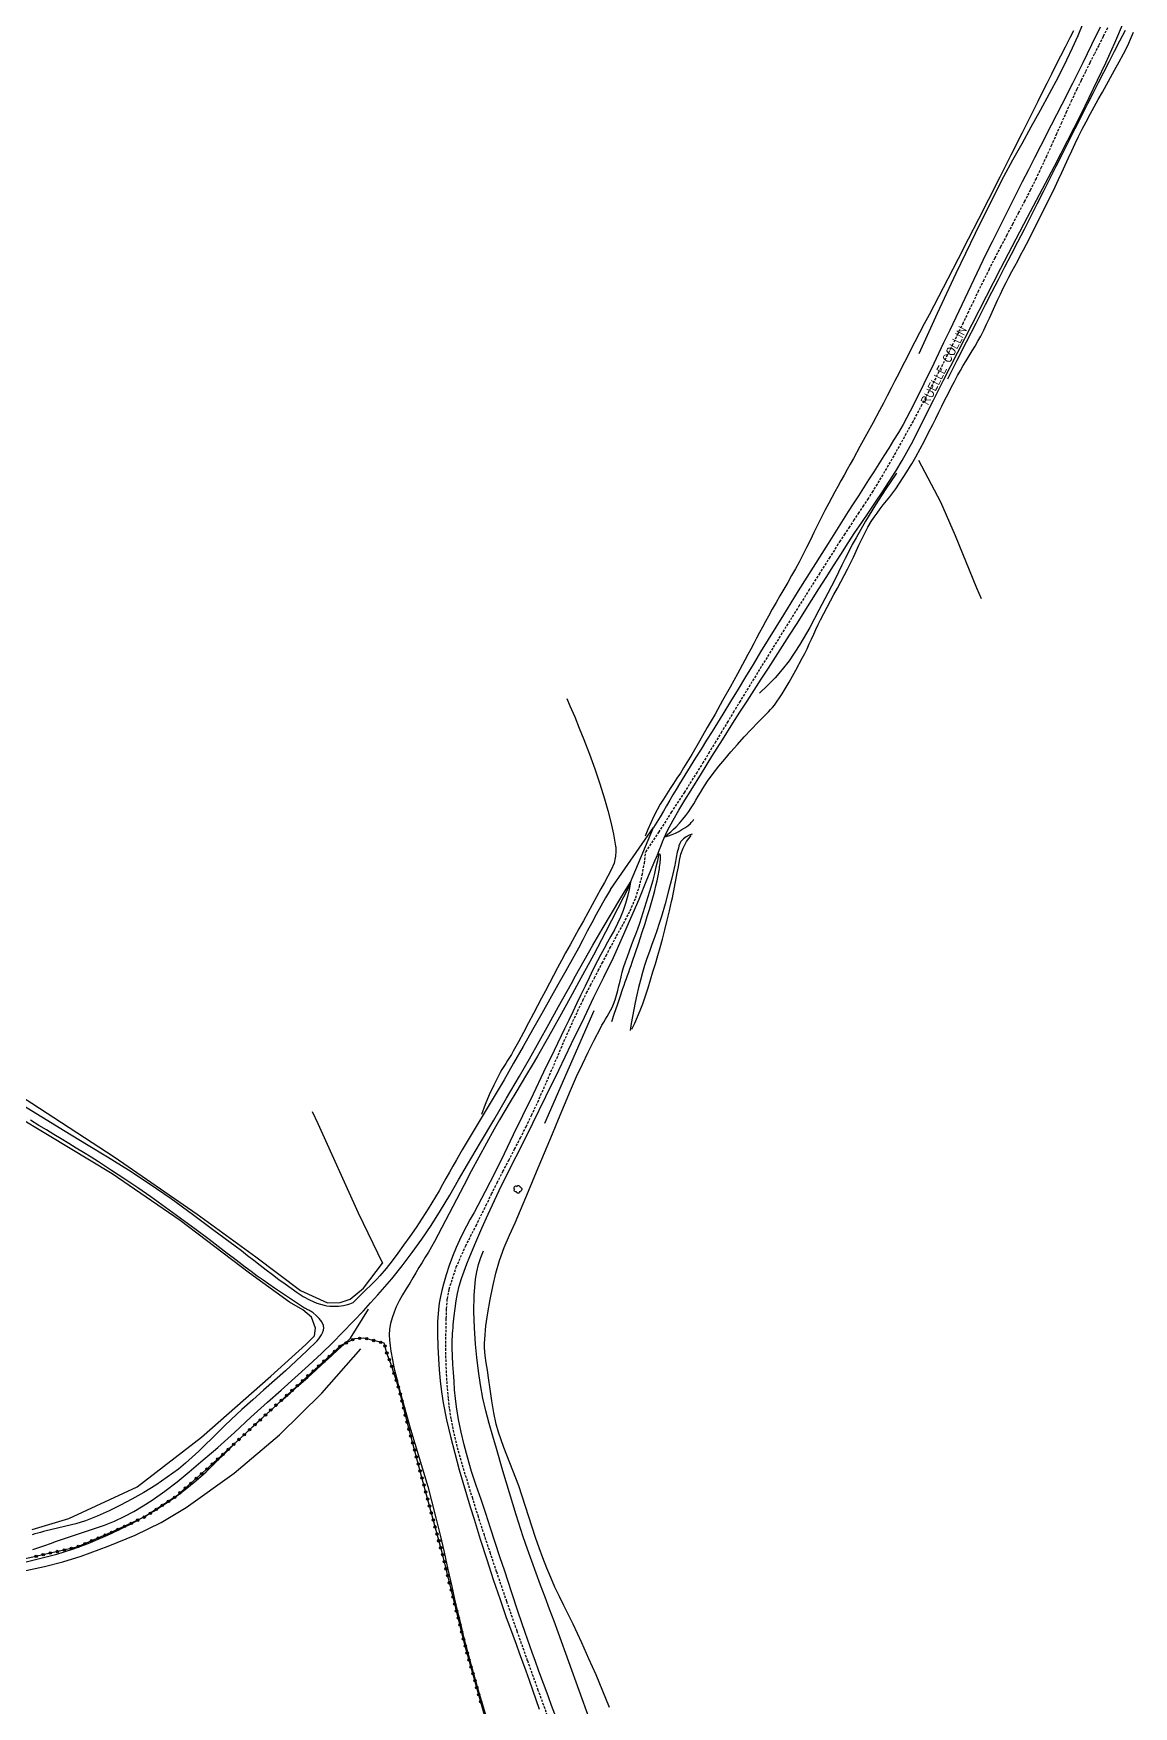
# Model space of a CAD drawing. Header units: millimetres. Extents: x 176000 to 177001, y 163000 to 164001.
# Drawn here: x 176726.9 to 176955.4, y 163298.6 to 163645.9 of the extents above; entities that cross this region are included whole.
import ezdxf

# ---------------------------------------------------------------- set-up
doc = ezdxf.new("R2010")
doc.units = ezdxf.units.MM
doc.linetypes.add('DASHED', pattern=[0.75, 0.5, -0.25])
doc.layers.get('0').update_dxf_attribs({"linetype": 'CONTINUOUS'})
for name, color, linetype in [('W0001', 6, 'DASHED'), ('W0008', 7, 'CONTINUOUS'), ('W0071', 7, 'CONTINUOUS'), ('W0211', 2, 'CONTINUOUS'), ('W0300', 7, 'CONTINUOUS'), ('W0323', 7, 'CONTINUOUS'), ('W0330', 7, 'CONTINUOUS'), ('W0989', 7, 'CONTINUOUS')]:
    doc.layers.add(name, color=color, linetype=linetype)
doc.styles.get("Standard").update_dxf_attribs({"font": 'romans.shx', "width": 0.85})

# ---------------------------------------------------------------- blocks, each defined once
blk = doc.blocks.new('T300')
for p, q in [((-0.8, 0.51), (-0.86, 0.34)), ((-0.86, 0.34), (-0.86, 0.17)), ((-0.86, 0.17), (-0.74, 0.06)), ((-0.69, 0.63), (-0.8, 0.51)), ((-0.8, -0.06), (-0.74, 0.06)), ((-0.74, 0.06), (-0.69, 0.11)), ((-0.57, 0.69), (-0.69, 0.63)), ((-0.46, 0.69), (-0.57, 0.69)), ((-0.29, 0.63), (-0.46, 0.69)), ((-0.29, 0.63), (-0.17, 0.74)), ((-0.23, 0.57), (-0.29, 0.63)), ((-0.17, 0.74), (-0.06, 0.8)), ((-0.06, 0.8), (0.06, 0.8)), ((0.06, 0.8), (0.23, 0.74)), ((0.23, 0.74), (0.34, 0.63)), ((0.34, 0.63), (0.4, 0.51)), ((0.46, 0.46), (0.34, 0.46)), ((0.4, 0.51), (0.4, 0.46)), ((0.57, 0.4), (0.46, 0.46)), ((0.57, 0.4), (0.69, 0.29)), ((0.69, 0.29), (0.74, 0.17)), ((0.74, 0.06), (0.69, -0.17)), ((0.74, 0.17), (0.74, 0.06)), ((-0.8, -0.17), (-0.8, -0.06)), ((-0.8, -0.23), (-0.8, -0.17)), ((-0.74, -0.34), (-0.8, -0.23)), ((-0.69, -0.4), (-0.74, -0.34)), ((-0.51, -0.46), (-0.69, -0.4)), ((-0.4, -0.46), (-0.51, -0.46)), ((-0.4, -0.46), (-0.34, -0.46)), ((-0.34, -0.46), (-0.34, -0.4)), ((-0.34, -0.51), (-0.34, -0.46)), ((-0.29, -0.63), (-0.34, -0.51)), ((-0.17, -0.74), (-0.29, -0.63)), ((-0.06, -0.8), (-0.17, -0.74)), ((0.06, -0.8), (-0.06, -0.8)), ((0.17, -0.74), (0.06, -0.8)), ((0.23, -0.69), (0.17, -0.74)), ((0.29, -0.46), (0.23, -0.46)), ((0.29, -0.63), (0.23, -0.69)), ((0.46, -0.4), (0.29, -0.46)), ((0.34, -0.51), (0.29, -0.63)), ((0.34, -0.51), (0.34, -0.46)), ((0.57, -0.34), (0.46, -0.4)), ((0.63, -0.29), (0.57, -0.34)), ((0.69, -0.17), (0.63, -0.29))]:
    blk.add_line(p, q)
blk = doc.blocks.new('t323o')
at = {"color": 0, "linetype": 'Continuous'}
for radius in [0.25, 0.15]:
    blk.add_circle((0, 0), radius, dxfattribs=at)

msp = doc.modelspace()

# ---------------------------------------------------------------- linework, layer by layer
at = {"layer": 'W0001'}
for points in [[(176949.98, 163647.04), (176949.07, 163645.22), (176948.15, 163643.4), (176947.22, 163641.58), (176946.3, 163639.76), (176945.39, 163637.94), (176944.49, 163636.11), (176943.6, 163634.28), (176942.52, 163631.98), (176941.46, 163629.67), (176940.42, 163627.35), (176939.38, 163625.02), (176938.34, 163622.7), (176937.3, 163620.39), (176936.23, 163618.08), (176935.13, 163615.78), (176933.95, 163613.41), (176932.75, 163611.04), (176931.52, 163608.69), (176930.28, 163606.34), (176929.04, 163603.99), (176927.8, 163601.64), (176926.58, 163599.29), (176925.38, 163596.92), (176924.28, 163594.71), (176923.19, 163592.49), (176922.12, 163590.26), (176921.05, 163588.03), (176919.98, 163585.8), (176918.91, 163583.57), (176917.82, 163581.35), (176916.72, 163579.14), (176914.97, 163575.69), (176913.21, 163572.26), (176911.42, 163568.83), (176909.6, 163565.43), (176907.78, 163562.13), (176905.94, 163558.84), (176904.06, 163555.57), (176902.12, 163552.34), (176901.2, 163550.84), (176900.25, 163549.36), (176899.29, 163547.88), (176898.32, 163546.41), (176897.35, 163544.95), (176896.38, 163543.48), (176895.41, 163542.01), (176894.45, 163540.53), (176892.31, 163537.19), (176890.19, 163533.84), (176888.07, 163530.49), (176885.96, 163527.13), (176883.19, 163522.7), (176880.43, 163518.27), (176877.69, 163513.83), (176874.95, 163509.38), (176873.67, 163507.28), (176872.39, 163505.17), (176871.12, 163503.06), (176869.85, 163500.95), (176868.58, 163498.84), (176867.3, 163496.73), (176866.02, 163494.62), (176864.73, 163492.52), (176862.09, 163488.39), (176859.43, 163484.27), (176856.75, 163480.15), (176854.06, 163476.05)], [(176833.65, 163296.7), (176831.74, 163301.93), (176829.53, 163308.07), (176827.35, 163314.21), (176825.2, 163320.37), (176823.09, 163326.54), (176821.81, 163330.33), (176820.55, 163334.12), (176819.31, 163337.93), (176818.12, 163341.74), (176817.02, 163345.33), (176815.92, 163348.92), (176814.91, 163352.53), (176814.05, 163356.19), (176813.65, 163358.32), (176813.32, 163360.47), (176813.07, 163362.62), (176812.87, 163364.78), (176812.76, 163366.31), (176812.67, 163367.84), (176812.61, 163369.38), (176812.57, 163370.91), (176812.54, 163372.45), (176812.54, 163373.99), (176812.56, 163375.52), (176812.59, 163377.06), (176812.63, 163379.1), (176812.69, 163381.15), (176812.85, 163383.21), (176813.23, 163385.24), (176814.7, 163389.78), (176816.65, 163394.15), (176818.81, 163398.39), (176820.9, 163402.62), (176822.04, 163404.98), (176823.21, 163407.31), (176824.4, 163409.64), (176825.61, 163411.95), (176826.82, 163414.27), (176828.02, 163416.6), (176829.2, 163418.93), (176830.34, 163421.28), (176831.62, 163424.05), (176832.86, 163426.84), (176834.08, 163429.63), (176835.28, 163432.44), (176836.48, 163435.24), (176837.69, 163438.04), (176838.94, 163440.82), (176840.23, 163443.58), (176841, 163445.15), (176841.78, 163446.71), (176842.58, 163448.26), (176843.39, 163449.81), (176844.2, 163451.35), (176845.02, 163452.89), (176845.83, 163454.44), (176846.63, 163455.99), (176848.02, 163458.57), (176849.47, 163461.14), (176850.84, 163463.76), (176851.98, 163466.48), (176852.74, 163468.82), (176853.33, 163471.2), (176853.78, 163473.61), (176854.06, 163476.05)]]:
    msp.add_lwpolyline(points, dxfattribs=at)
at = {"layer": 'W0008'}
for points in [[(176835.19, 163296.97), (176834.51, 163298.8), (176833.84, 163300.62), (176833.16, 163302.45), (176832.48, 163304.27), (176831.81, 163306.1), (176831.14, 163307.93), (176830.49, 163309.76), (176829.03, 163313.97), (176827.59, 163318.19), (176826.18, 163322.41), (176824.77, 163326.64), (176823.77, 163329.63), (176822.79, 163332.62), (176821.81, 163335.62), (176820.83, 163338.62), (176819.85, 163341.53), (176818.85, 163344.44), (176817.89, 163347.36), (176817.03, 163350.32), (176816.35, 163352.91), (176815.74, 163355.51), (176815.19, 163358.14), (176814.74, 163360.78), (176814.51, 163362.55), (176814.35, 163364.33), (176814.24, 163366.11), (176814.13, 163367.89), (176814.02, 163369.6), (176813.93, 163371.31), (176813.88, 163373.02), (176813.88, 163374.74), (176813.9, 163375.36), (176813.94, 163375.98), (176813.98, 163376.6), (176814.03, 163377.21), (176814.09, 163377.83), (176814.15, 163378.45), (176814.22, 163379.06), (176814.3, 163379.68), (176814.49, 163381.22), (176814.7, 163382.77), (176814.96, 163384.31), (176815.3, 163385.83), (176815.77, 163387.41), (176816.32, 163388.96), (176816.92, 163390.48), (176817.53, 163392.01), (176818.74, 163394.95), (176820.02, 163397.86), (176821.33, 163400.76), (176822.67, 163403.64), (176823.63, 163405.66), (176824.61, 163407.68), (176825.61, 163409.68), (176826.61, 163411.68), (176827.62, 163413.68), (176828.63, 163415.68), (176829.63, 163417.68), (176830.62, 163419.69), (176833.31, 163425.19), (176835.98, 163430.69), (176838.65, 163436.2), (176841.31, 163441.71), (176843.31, 163445.84), (176845.33, 163449.96), (176847.33, 163454.09), (176849.25, 163458.25), (176850.99, 163462.2), (176852.67, 163466.17), (176854.32, 163470.15), (176855.98, 163474.13), (176856.3, 163474.92), (176856.61, 163475.71), (176856.92, 163476.5), (176857.23, 163477.29), (176857.55, 163478.08), (176857.88, 163478.87), (176858.22, 163479.65), (176858.59, 163480.41), (176859.73, 163482.56), (176860.95, 163484.65), (176862.21, 163486.72), (176863.48, 163488.78), (176865.62, 163492.28), (176867.79, 163495.76), (176869.98, 163499.23), (176872.17, 163502.69), (176873.63, 163504.99), (176875.1, 163507.27), (176876.58, 163509.55), (176878.05, 163511.83), (176879.53, 163514.11), (176881.01, 163516.39), (176882.48, 163518.68), (176883.95, 163520.96), (176885.48, 163523.36), (176887, 163525.76), (176888.51, 163528.16), (176890.03, 163530.56), (176891.54, 163532.96), (176893.06, 163535.36), (176894.59, 163537.75), (176896.12, 163540.14), (176897.52, 163542.28), (176898.94, 163544.39), (176900.37, 163546.5), (176901.8, 163548.61), (176903.22, 163550.73), (176904.62, 163552.86), (176905.98, 163555.02), (176907.29, 163557.2), (176909.58, 163561.32), (176911.72, 163565.52), (176913.81, 163569.74), (176915.93, 163573.94), (176918.92, 163579.74), (176921.89, 163585.53), (176924.87, 163591.33), (176927.84, 163597.13), (176933.37, 163607.75), (176938.96, 163618.34), (176944.44, 163628.99), (176949.65, 163639.78), (176951.52, 163643.95), (176953.32, 163648.15)], [(176948.42, 163647.19), (176946.64, 163643.49), (176944.84, 163639.8), (176942.68, 163635.46), (176940.49, 163631.14), (176938.28, 163626.83), (176936.08, 163622.51), (176934.81, 163620.03), (176933.55, 163617.55), (176932.28, 163615.07), (176931.01, 163612.59), (176929.75, 163610.11), (176928.49, 163607.63), (176927.24, 163605.14), (176926.01, 163602.64), (176924.73, 163600.03), (176923.46, 163597.41), (176922.21, 163594.79), (176920.96, 163592.16), (176919.71, 163589.53), (176918.46, 163586.9), (176917.2, 163584.28), (176915.93, 163581.66), (176913.88, 163577.4), (176911.84, 163573.14), (176909.74, 163568.9), (176907.52, 163564.72), (176906.56, 163563.06), (176905.55, 163561.42), (176904.52, 163559.79), (176903.5, 163558.17), (176902.46, 163556.51), (176901.41, 163554.85), (176900.35, 163553.2), (176899.29, 163551.56), (176898.23, 163549.91), (176897.17, 163548.26), (176896.12, 163546.61), (176895.07, 163544.96), (176891.95, 163540.03), (176888.83, 163535.09), (176885.73, 163530.15), (176882.65, 163525.19), (176881.07, 163522.62), (176879.5, 163520.05), (176877.93, 163517.48), (176876.37, 163514.9), (176874.8, 163512.32), (176873.24, 163509.74), (176871.67, 163507.17), (176870.09, 163504.6), (176868.97, 163502.78), (176867.84, 163500.96), (176866.7, 163499.15), (176865.57, 163497.34), (176864.43, 163495.53), (176863.3, 163493.72), (176862.17, 163491.9), (176861.05, 163490.08), (176860.37, 163488.96), (176859.7, 163487.83), (176859.04, 163486.69), (176858.39, 163485.55), (176857.73, 163484.41), (176857.06, 163483.28), (176856.38, 163482.16), (176855.67, 163481.05)], [(176850.86, 163469.68), (176855.67, 163481.05)], [(176850.86, 163469.68), (176850.62, 163468.18), (176850.3, 163466.7), (176849.89, 163465.24), (176849.4, 163463.8), (176848.84, 163462.44), (176848.22, 163461.1), (176847.55, 163459.8), (176846.84, 163458.51), (176846.12, 163457.23), (176845.4, 163455.96), (176844.7, 163454.67), (176844.03, 163453.37), (176843.16, 163451.62), (176842.3, 163449.86), (176841.45, 163448.09), (176840.6, 163446.33), (176839.76, 163444.56), (176838.91, 163442.79), (176838.07, 163441.02), (176837.21, 163439.26), (176835.03, 163434.74), (176832.85, 163430.23), (176830.66, 163425.72), (176828.47, 163421.21), (176826.54, 163417.27), (176824.62, 163413.32), (176822.68, 163409.38), (176820.71, 163405.46), (176819.96, 163404.01), (176819.18, 163402.57), (176818.39, 163401.14), (176817.6, 163399.71), (176816.82, 163398.28), (176816.07, 163396.83), (176815.35, 163395.36), (176814.67, 163393.87), (176813.91, 163392), (176813.22, 163390.11), (176812.6, 163388.2), (176812.04, 163386.26), (176811.7, 163384.97), (176811.41, 163383.66), (176811.17, 163382.34), (176811, 163381), (176810.83, 163378.45), (176810.81, 163375.89), (176810.88, 163373.33), (176811.01, 163370.78), (176811.16, 163368.48), (176811.36, 163366.18), (176811.64, 163363.89), (176811.99, 163361.61), (176812.68, 163358.1), (176813.5, 163354.62), (176814.41, 163351.16), (176815.33, 163347.71), (176816.05, 163345.14), (176816.81, 163342.58), (176817.6, 163340.03), (176818.39, 163337.48), (176819.7, 163333.3), (176821.04, 163329.12), (176822.4, 163324.95), (176823.8, 163320.8), (176824.44, 163318.94), (176825.1, 163317.09), (176825.77, 163315.24), (176826.44, 163313.39), (176827.12, 163311.55), (176827.8, 163309.7), (176828.47, 163307.85), (176829.13, 163306), (176829.83, 163304.02), (176830.53, 163302.03), (176831.21, 163300.04), (176831.9, 163298.05)]]:
    msp.add_lwpolyline(points, dxfattribs=at)
at = {"layer": 'W0071'}
for points in [[(176846.76, 163468.17), (176855.67, 163481.05)], [(176863.72, 163479.68), (176863.05, 163479.44), (176862.43, 163479.1), (176861.87, 163478.67), (176861.38, 163478.14), (176861.12, 163477.72), (176860.95, 163477.26), (176860.83, 163476.79), (176860.71, 163476.33), (176860.61, 163475.95), (176860.53, 163475.57), (176860.46, 163475.18), (176860.39, 163474.79), (176860.32, 163474.41), (176860.26, 163474.02), (176860.18, 163473.63), (176860.1, 163473.25), (176859.47, 163470.56), (176858.8, 163467.88), (176858.08, 163465.21), (176857.32, 163462.56), (176856.86, 163461.09), (176856.37, 163459.63), (176855.86, 163458.19), (176855.34, 163456.74), (176854.82, 163455.3), (176854.32, 163453.85), (176853.83, 163452.39), (176853.39, 163450.92), (176852.96, 163449.38), (176852.57, 163447.83), (176852.2, 163446.28), (176851.86, 163444.72), (176851.57, 163443.27), (176851.3, 163441.82), (176851.05, 163440.37), (176850.82, 163438.91)], [(176858.04, 163479.13), (176858.79, 163479.34), (176859.53, 163479.6), (176860.25, 163479.9), (176860.95, 163480.24), (176861.58, 163480.6), (176862.19, 163480.99), (176862.77, 163481.42), (176863.33, 163481.88), (176863.53, 163482.08), (176863.73, 163482.29), (176863.9, 163482.52), (176864.07, 163482.75)], [(176846.99, 163440.81), (176847.57, 163442.52), (176848.16, 163444.22), (176848.74, 163445.92), (176849.33, 163447.63), (176849.57, 163448.31), (176849.81, 163448.99), (176850.05, 163449.67), (176850.29, 163450.35), (176850.53, 163451.03), (176850.77, 163451.71), (176851, 163452.39), (176851.24, 163453.07), (176851.92, 163455.07), (176852.6, 163457.08), (176853.27, 163459.09), (176853.92, 163461.11), (176854.38, 163462.55), (176854.83, 163464), (176855.27, 163465.46), (176855.67, 163466.92), (176855.93, 163467.94), (176856.18, 163468.96), (176856.4, 163469.99), (176856.61, 163471.02), (176856.68, 163471.39), (176856.76, 163471.76), (176856.83, 163472.12), (176856.89, 163472.49), (176856.95, 163472.86), (176857.01, 163473.23), (176857.05, 163473.61), (176857.08, 163473.98), (176857.11, 163474.37), (176857.11, 163474.77), (176857.1, 163475.17), (176857.07, 163475.56)], [(176726.74, 163331.16), (176727.98, 163331.57), (176729.22, 163332), (176730.45, 163332.44), (176731.68, 163332.88), (176732.91, 163333.32), (176734.14, 163333.76), (176735.38, 163334.18), (176737.47, 163334.86), (176739.58, 163335.53), (176741.67, 163336.24), (176743.71, 163337.08), (176745.73, 163338.04), (176747.71, 163339.08), (176749.64, 163340.21), (176751.52, 163341.41), (176754.16, 163343.26), (176756.7, 163345.23), (176759.19, 163347.28), (176761.65, 163349.34), (176765.17, 163352.37), (176768.63, 163355.49), (176772.05, 163358.63), (176775.49, 163361.75), (176778.33, 163364.28), (176781.18, 163366.8), (176784, 163369.34), (176786.78, 163371.94), (176788.99, 163374.09), (176791.16, 163376.28), (176793.29, 163378.49), (176795.41, 163380.73), (176796.92, 163382.37), (176798.41, 163384.01), (176799.88, 163385.68), (176801.3, 163387.39), (176803.44, 163390.08), (176805.51, 163392.82), (176807.53, 163395.6), (176809.47, 163398.44), (176811.46, 163401.56), (176813.35, 163404.73), (176815.2, 163407.93), (176817.06, 163411.12), (176819.77, 163415.69), (176822.48, 163420.26), (176825.17, 163424.84), (176827.84, 163429.44), (176829.89, 163433.03), (176831.92, 163436.64), (176833.93, 163440.25), (176835.95, 163443.86), (176836.84, 163445.45), (176837.73, 163447.05), (176838.61, 163448.65), (176839.49, 163450.25), (176840.37, 163451.85), (176841.26, 163453.44), (176842.16, 163455.03), (176843.07, 163456.62), (176844.98, 163459.91), (176846.92, 163463.18), (176848.88, 163466.44), (176850.86, 163469.68)], [(176846.76, 163468.17), (176845.73, 163466.47), (176844.74, 163464.75), (176843.78, 163463.01), (176842.84, 163461.26), (176841.92, 163459.51), (176840.99, 163457.75), (176840.06, 163456), (176839.11, 163454.26), (176837.47, 163451.31), (176835.82, 163448.36), (176834.17, 163445.42), (176832.51, 163442.47), (176830.55, 163439.02), (176828.59, 163435.57), (176826.62, 163432.12), (176824.63, 163428.69), (176823.4, 163426.6), (176822.17, 163424.51), (176820.93, 163422.43), (176819.68, 163420.35), (176818.44, 163418.28), (176817.19, 163416.2), (176815.96, 163414.12), (176814.73, 163412.03), (176813.99, 163410.76), (176813.27, 163409.48), (176812.55, 163408.2), (176811.84, 163406.92), (176811.12, 163405.64), (176810.38, 163404.37), (176809.64, 163403.11), (176808.87, 163401.86), (176807.64, 163399.94), (176806.38, 163398.04), (176805.08, 163396.17), (176803.76, 163394.32), (176802.58, 163392.7), (176801.38, 163391.1), (176800.14, 163389.52), (176798.84, 163388), (176798.18, 163387.28), (176797.49, 163386.57), (176796.79, 163385.88), (176796.09, 163385.2), (176795.38, 163384.52), (176794.67, 163383.84), (176793.97, 163383.15), (176793.28, 163382.45)], [(176723.76, 163423.96), (176728.62, 163421), (176733.48, 163418.02), (176737.87, 163415.34), (176742.26, 163412.67), (176746.63, 163409.95), (176750.93, 163407.14), (176755.46, 163404), (176759.91, 163400.77), (176764.33, 163397.49), (176768.75, 163394.2), (176770.06, 163393.22), (176771.36, 163392.23), (176772.65, 163391.22), (176773.95, 163390.22), (176775.24, 163389.22), (176776.55, 163388.23), (176777.86, 163387.25), (176779.19, 163386.3), (176780.41, 163385.42), (176781.64, 163384.55), (176782.91, 163383.72), (176784.23, 163382.99), (176784.96, 163382.64), (176785.71, 163382.34), (176786.47, 163382.08), (176787.26, 163381.88), (176787.85, 163381.77), (176788.46, 163381.7), (176789.06, 163381.67), (176789.67, 163381.67), (176790.22, 163381.7), (176790.77, 163381.76), (176791.31, 163381.85), (176791.85, 163381.96), (176792.21, 163382.06), (176792.58, 163382.16), (176792.93, 163382.29), (176793.28, 163382.45)], [(176785.82, 163374.51), (176786.14, 163374.89), (176786.45, 163375.29), (176786.72, 163375.72), (176786.94, 163376.18), (176787, 163376.35), (176787.06, 163376.52), (176787.11, 163376.7), (176787.15, 163376.88), (176787.17, 163377.07), (176787.17, 163377.26), (176787.16, 163377.45), (176787.12, 163377.64), (176786.75, 163378.45), (176786.22, 163379.14), (176785.59, 163379.73), (176784.96, 163380.27), (176784.75, 163380.43), (176784.53, 163380.58), (176784.3, 163380.7), (176784.07, 163380.82), (176783.84, 163380.93), (176783.61, 163381.05), (176783.38, 163381.17), (176783.15, 163381.3), (176781.9, 163382.1), (176780.66, 163382.94), (176779.43, 163383.78), (176778.2, 163384.62), (176776.98, 163385.45), (176775.77, 163386.27), (176774.56, 163387.1), (176773.36, 163387.94), (176772.1, 163388.86), (176770.84, 163389.8), (176769.6, 163390.74), (176768.36, 163391.7), (176767.12, 163392.65), (176765.87, 163393.6), (176764.63, 163394.55), (176763.38, 163395.49), (176760.37, 163397.73), (176757.35, 163399.96), (176754.32, 163402.18), (176751.27, 163404.36), (176748.57, 163406.22), (176745.85, 163408.05), (176743.12, 163409.85), (176740.37, 163411.63), (176738.84, 163412.6), (176737.3, 163413.56), (176735.76, 163414.51), (176734.21, 163415.45), (176732.66, 163416.39), (176731.11, 163417.32), (176729.56, 163418.26), (176728.01, 163419.21), (176726.24, 163420.3)], [(176785.82, 163374.51), (176783.66, 163372.39), (176781.45, 163370.32), (176779.21, 163368.27), (176776.96, 163366.25), (176774.69, 163364.24), (176772.43, 163362.23), (176770.17, 163360.21), (176767.94, 163358.17), (176766.58, 163356.87), (176765.24, 163355.56), (176763.91, 163354.24), (176762.58, 163352.91), (176761.23, 163351.6), (176759.85, 163350.32), (176758.44, 163349.07), (176756.99, 163347.88), (176754.67, 163346.16), (176752.28, 163344.54), (176749.83, 163343.03), (176747.33, 163341.6), (176744.98, 163340.35), (176742.59, 163339.18), (176740.14, 163338.11), (176737.66, 163337.15), (176735.66, 163336.51), (176733.62, 163336), (176731.58, 163335.53), (176729.54, 163335.03), (176728.95, 163334.88), (176728.36, 163334.72), (176727.77, 163334.57), (176727.18, 163334.41), (176726.59, 163334.25)]]:
    msp.add_lwpolyline(points, dxfattribs=at)
at = {"layer": 'W0211'}
for points in [[(176942.88, 163646.39), (176942.13, 163644.94), (176941.17, 163643.06), (176940.22, 163641.17), (176939.27, 163639.29), (176938.32, 163637.4), (176937.38, 163635.51), (176936.43, 163633.62), (176935.49, 163631.74), (176934.54, 163629.85), (176932.22, 163625.25), (176929.91, 163620.64), (176927.59, 163616.03), (176925.26, 163611.44), (176923.16, 163607.31), (176921.05, 163603.19), (176918.94, 163599.07), (176916.81, 163594.96), (176915.84, 163593.08), (176914.86, 163591.21), (176913.88, 163589.34), (176912.9, 163587.47), (176911.92, 163585.6), (176910.94, 163583.73), (176909.96, 163581.85), (176908.99, 163579.98), (176908.19, 163578.43), (176907.39, 163576.88), (176906.61, 163575.32), (176905.82, 163573.77), (176905.03, 163572.22), (176904.23, 163570.67), (176903.43, 163569.12), (176902.62, 163567.58), (176901.28, 163565.09), (176899.92, 163562.61), (176898.55, 163560.13), (176897.19, 163557.66), (176896.54, 163556.49), (176895.9, 163555.34), (176895.25, 163554.18), (176894.6, 163553.02), (176893.96, 163551.86), (176893.32, 163550.7), (176892.69, 163549.53), (176892.06, 163548.36), (176891.28, 163546.85), (176890.51, 163545.32), (176889.75, 163543.79), (176889, 163542.26), (176888.25, 163540.73), (176887.48, 163539.2), (176886.71, 163537.68), (176885.92, 163536.16), (176885.14, 163534.75), (176884.36, 163533.34), (176883.55, 163531.94), (176882.75, 163530.54), (176881.94, 163529.15), (176881.13, 163527.75), (176880.33, 163526.35), (176879.54, 163524.94), (176878.92, 163523.8), (176878.31, 163522.66), (176877.7, 163521.51), (176877.09, 163520.37), (176876.49, 163519.22), (176875.88, 163518.07), (176875.27, 163516.93), (176874.65, 163515.79), (176873.12, 163512.98), (176871.58, 163510.17), (176870.02, 163507.38), (176868.45, 163504.59), (176866.84, 163501.79), (176865.23, 163498.99), (176863.6, 163496.21), (176861.93, 163493.44), (176861.25, 163492.35), (176860.55, 163491.27), (176859.84, 163490.2), (176859.12, 163489.13), (176858.41, 163488.05), (176857.72, 163486.96), (176857.05, 163485.86), (176856.42, 163484.73), (176855.74, 163483.39), (176855.1, 163482.03), (176854.51, 163480.64), (176853.97, 163479.23)], [(176858.07, 163479.2), (176858.67, 163479.67), (176859.25, 163480.16), (176859.81, 163480.67), (176860.36, 163481.21), (176861.06, 163481.97), (176861.74, 163482.76), (176862.38, 163483.57), (176863, 163484.4), (176863.52, 163485.16), (176864.02, 163485.94), (176864.49, 163486.73), (176864.96, 163487.53), (176865.42, 163488.33), (176865.89, 163489.13), (176866.38, 163489.91), (176866.9, 163490.68), (176868.05, 163492.24), (176869.24, 163493.77), (176870.47, 163495.26), (176871.73, 163496.74), (176873.11, 163498.31), (176874.53, 163499.85), (176875.97, 163501.37), (176877.41, 163502.9), (176877.83, 163503.34), (176878.27, 163503.77), (176878.71, 163504.2), (176879.14, 163504.63), (176879.58, 163505.07), (176880, 163505.51), (176880.41, 163505.98), (176880.79, 163506.46), (176882.42, 163508.79), (176883.88, 163511.22), (176885.25, 163513.71), (176886.58, 163516.2), (176887.09, 163517.18), (176887.57, 163518.17), (176888.04, 163519.17), (176888.5, 163520.17), (176888.95, 163521.17), (176889.41, 163522.17), (176889.88, 163523.16), (176890.37, 163524.15), (176891.05, 163525.48), (176891.74, 163526.8), (176892.45, 163528.11), (176893.16, 163529.42), (176893.87, 163530.73), (176894.58, 163532.04), (176895.28, 163533.36), (176895.97, 163534.68), (176896.59, 163535.91), (176897.18, 163537.16), (176897.76, 163538.41), (176898.34, 163539.66), (176898.94, 163540.91), (176899.55, 163542.14), (176900.21, 163543.36), (176900.91, 163544.55), (176901.49, 163545.45), (176902.11, 163546.32), (176902.75, 163547.17), (176903.41, 163548), (176904.07, 163548.83), (176904.73, 163549.67), (176905.38, 163550.51), (176906, 163551.38), (176906.78, 163552.54), (176907.54, 163553.72), (176908.29, 163554.9), (176909.03, 163556.09), (176909.32, 163556.56), (176909.6, 163557.02), (176909.88, 163557.49), (176910.15, 163557.96), (176911.06, 163559.63), (176911.94, 163561.32), (176912.8, 163563.02), (176913.67, 163564.71), (176914.32, 163565.98), (176914.96, 163567.25), (176915.59, 163568.53), (176916.22, 163569.8), (176916.86, 163571.08), (176917.51, 163572.35), (176918.17, 163573.61), (176918.84, 163574.86), (176919.42, 163575.9), (176920.02, 163576.92), (176920.63, 163577.94), (176921.25, 163578.95), (176921.87, 163579.97), (176922.47, 163580.99), (176923.06, 163582.02), (176923.63, 163583.06), (176924.26, 163584.28), (176924.86, 163585.52), (176925.44, 163586.77), (176926.01, 163588.02), (176926.57, 163589.27), (176927.14, 163590.52), (176927.72, 163591.77), (176928.33, 163593), (176928.91, 163594.15), (176929.5, 163595.3), (176930.11, 163596.43), (176930.71, 163597.57), (176931.32, 163598.7), (176931.93, 163599.84), (176932.53, 163600.98), (176933.13, 163602.12), (176934.64, 163605.09), (176936.14, 163608.06), (176937.63, 163611.04), (176939.09, 163614.04), (176939.8, 163615.53), (176940.5, 163617.03), (176941.18, 163618.53), (176941.87, 163620.03), (176942.56, 163621.53), (176943.25, 163623.03), (176943.97, 163624.52), (176944.7, 163626), (176945.51, 163627.56), (176946.35, 163629.1), (176947.2, 163630.63), (176948.06, 163632.16), (176948.92, 163633.68), (176949.78, 163635.21), (176950.63, 163636.74), (176951.46, 163638.29), (176952.37, 163639.98), (176953.29, 163641.68), (176954.18, 163643.4), (176954.98, 163645.15), (176955.39, 163646.14)], [(176837.66, 163507.82), (176838.31, 163506.32), (176839.3, 163503.99), (176840.26, 163501.65), (176841.19, 163499.29), (176842.36, 163496.26), (176843.49, 163493.2), (176844.55, 163490.13), (176845.52, 163487.02), (176846.2, 163484.59), (176846.84, 163482.15), (176847.39, 163479.68), (176847.81, 163477.19), (176847.84, 163476.97), (176847.85, 163476.76), (176847.85, 163476.54), (176847.85, 163476.33), (176847.84, 163476.02), (176847.82, 163475.72), (176847.8, 163475.41), (176847.76, 163475.11), (176847.71, 163474.75), (176847.66, 163474.38), (176847.58, 163474.02), (176847.48, 163473.66), (176846.91, 163472.27), (176846.22, 163470.93), (176845.48, 163469.63), (176844.76, 163468.33), (176843.86, 163466.65), (176842.95, 163464.99), (176842.03, 163463.33), (176841.1, 163461.67), (176840.17, 163460.02), (176839.25, 163458.36), (176838.33, 163456.7), (176837.42, 163455.04), (176836.57, 163453.47), (176835.74, 163451.9), (176834.91, 163450.32), (176834.08, 163448.74), (176833.25, 163447.17), (176832.42, 163445.59), (176831.59, 163444.01), (176830.76, 163442.44), (176829.71, 163440.47), (176828.67, 163438.5), (176827.62, 163436.54), (176826.54, 163434.59), (176826.16, 163433.95), (176825.77, 163433.32), (176825.37, 163432.69), (176824.97, 163432.06), (176824.57, 163431.43), (176824.18, 163430.8), (176823.81, 163430.16), (176823.45, 163429.5), (176822.48, 163427.54), (176821.57, 163425.56), (176820.73, 163423.54), (176819.95, 163421.5)], [(176851.17, 163439.17), (176851.78, 163440.46), (176852.37, 163441.77), (176852.92, 163443.09), (176853.44, 163444.43), (176854.02, 163446.08), (176854.55, 163447.74), (176855.05, 163449.42), (176855.55, 163451.09), (176856.07, 163452.78), (176856.58, 163454.46), (176857.08, 163456.16), (176857.55, 163457.86), (176858.05, 163459.82), (176858.53, 163461.78), (176858.99, 163463.75), (176859.43, 163465.72), (176859.59, 163466.45), (176859.74, 163467.19), (176859.88, 163467.93), (176860.02, 163468.66), (176860.16, 163469.4), (176860.3, 163470.14), (176860.44, 163470.88), (176860.6, 163471.61), (176860.85, 163472.89), (176861.08, 163474.19), (176861.38, 163475.48), (176861.81, 163476.73), (176862.15, 163477.45), (176862.56, 163478.14), (176863.01, 163478.79), (176863.53, 163479.4)], [(176846.55, 163298.4), (176845.16, 163301.78), (176843.73, 163305.14), (176842.27, 163308.48), (176840.78, 163311.82), (176839.88, 163313.76), (176838.96, 163315.69), (176838.01, 163317.61), (176837.07, 163319.52), (176836.13, 163321.44), (176835.21, 163323.38), (176834.33, 163325.33), (176833.5, 163327.3), (176832.68, 163329.41), (176831.91, 163331.53), (176831.19, 163333.67), (176830.49, 163335.82), (176829.8, 163337.97), (176829.11, 163340.12), (176828.4, 163342.27), (176827.67, 163344.4), (176827.08, 163346), (176826.47, 163347.58), (176825.84, 163349.16), (176825.21, 163350.74), (176824.59, 163352.32), (176824.01, 163353.92), (176823.48, 163355.54), (176823.01, 163357.18), (176822.48, 163359.57), (176822.09, 163362), (176821.76, 163364.42), (176821.42, 163366.84), (176821.17, 163368.37), (176820.91, 163369.9), (176820.69, 163371.44), (176820.59, 163373), (176820.59, 163373.92), (176820.62, 163374.84), (176820.68, 163375.76), (176820.76, 163376.67), (176820.86, 163377.59), (176820.98, 163378.5), (176821.11, 163379.4), (176821.25, 163380.31), (176821.72, 163383.06), (176822.27, 163385.8), (176822.93, 163388.51), (176823.71, 163391.19), (176824.66, 163393.84), (176825.76, 163396.44), (176826.92, 163399.01), (176828.04, 163401.58), (176829.71, 163405.56), (176831.37, 163409.54), (176833.04, 163413.51), (176834.71, 163417.49), (176835.94, 163420.47), (176837.16, 163423.45), (176838.41, 163426.43), (176839.71, 163429.38), (176840.89, 163431.91), (176842.11, 163434.42), (176843.36, 163436.91), (176844.64, 163439.39), (176844.97, 163440.01), (176845.33, 163440.62), (176845.69, 163441.23), (176846.06, 163441.83), (176846.42, 163442.44), (176846.77, 163443.06), (176847.09, 163443.7), (176847.37, 163444.35), (176847.72, 163445.28), (176848.01, 163446.23), (176848.27, 163447.19), (176848.5, 163448.15), (176848.72, 163449.12), (176848.95, 163450.08), (176849.19, 163451.04), (176849.47, 163451.99), (176849.86, 163453.15), (176850.26, 163454.3), (176850.68, 163455.45), (176851.12, 163456.59), (176851.55, 163457.73), (176851.98, 163458.88), (176852.4, 163460.03), (176852.8, 163461.18), (176853.53, 163463.4), (176854.25, 163465.63), (176854.94, 163467.86), (176855.57, 163470.12), (176855.93, 163471.48), (176856.25, 163472.85), (176856.55, 163474.23), (176856.82, 163475.62)], [(176850.66, 163468.99), (176848.2, 163464.16), (176845.71, 163459.34), (176843.18, 163454.54), (176840.61, 163449.77), (176838.39, 163445.7), (176836.13, 163441.65), (176833.85, 163437.62), (176831.55, 163433.6), (176830.44, 163431.69), (176829.32, 163429.79), (176828.19, 163427.9), (176827.05, 163426.01), (176825.91, 163424.13), (176824.79, 163422.23), (176823.67, 163420.33), (176822.57, 163418.42), (176820.96, 163415.52), (176819.37, 163412.61), (176817.8, 163409.69), (176816.25, 163406.76), (176815.48, 163405.3), (176814.73, 163403.84), (176813.98, 163402.37), (176813.24, 163400.91), (176812.49, 163399.44), (176811.73, 163397.98), (176810.96, 163396.53), (176810.17, 163395.08), (176809.55, 163393.99), (176808.91, 163392.91), (176808.27, 163391.84), (176807.62, 163390.77), (176806.96, 163389.7), (176806.31, 163388.63), (176805.67, 163387.55), (176805.03, 163386.47), (176804.3, 163385.26), (176803.55, 163384.05), (176802.84, 163382.82), (176802.22, 163381.54), (176801.77, 163380.42), (176801.37, 163379.27), (176801.05, 163378.1), (176800.85, 163376.9), (176800.79, 163375.75), (176800.85, 163374.61), (176800.98, 163373.48), (176801.14, 163372.36), (176801.44, 163370.52), (176801.83, 163368.7), (176802.27, 163366.89), (176802.72, 163365.09), (176803.51, 163362.09), (176804.35, 163359.11), (176805.23, 163356.13), (176806.13, 163353.17), (176807.03, 163350.2), (176807.92, 163347.23), (176808.78, 163344.26), (176809.59, 163341.27), (176810.49, 163337.72), (176811.34, 163334.16), (176812.16, 163330.6), (176812.95, 163327.03), (176813.75, 163323.47), (176814.56, 163319.9), (176815.41, 163316.34), (176816.3, 163312.8), (176817.75, 163307.39), (176819.28, 163302), (176820.84, 163296.62)], [(176792.75, 163375.04), (176796.46, 163381.05)], [(176725.1, 163328.56), (176728.43, 163329.34), (176731.74, 163330.21), (176735.01, 163331.22), (176738.22, 163332.41), (176742.88, 163334.42), (176747.45, 163336.65), (176751.88, 163339.13), (176756.14, 163341.91), (176758.42, 163343.6), (176760.61, 163345.42), (176762.72, 163347.32), (176764.77, 163349.28), (176766.78, 163351.26), (176768.79, 163353.25), (176770.82, 163355.21), (176772.89, 163357.13), (176774.71, 163358.77), (176776.53, 163360.4), (176778.36, 163362.02), (176780.19, 163363.65), (176782.01, 163365.28), (176783.84, 163366.9), (176785.66, 163368.54), (176787.47, 163370.18), (176788.8, 163371.38), (176790.12, 163372.6), (176791.44, 163373.81), (176792.75, 163375.04)]]:
    msp.add_lwpolyline(points, dxfattribs=at)
at = {"layer": 'W0300'}
for points in [[(176953.67, 163668.93), (176951.78, 163664.31), (176949.86, 163659.7), (176947.92, 163655.1), (176945.96, 163650.5), (176944.87, 163647.95), (176943.78, 163645.39), (176942.66, 163642.85), (176941.47, 163640.34), (176939.71, 163636.82), (176937.87, 163633.34), (176935.99, 163629.88), (176934.07, 163626.44), (176932.16, 163623), (176930.26, 163619.56), (176928.39, 163616.09), (176926.58, 163612.6), (176922.49, 163604.36), (176918.49, 163596.08), (176914.6, 163587.75), (176910.8, 163579.37)], [(176916.79, 163574.19), (176918.74, 163578.04), (176920.7, 163581.89), (176922.66, 163585.73), (176924.63, 163589.58), (176925.97, 163592.19), (176927.31, 163594.81), (176928.66, 163597.42), (176930.01, 163600.04), (176931.36, 163602.65), (176932.7, 163605.27), (176934.05, 163607.89), (176935.38, 163610.51), (176936.7, 163613.1), (176938.02, 163615.7), (176939.33, 163618.31), (176940.64, 163620.91), (176941.95, 163623.52), (176943.26, 163626.12), (176944.57, 163628.72), (176945.89, 163631.32), (176946.99, 163633.5), (176948.11, 163635.68), (176949.23, 163637.85), (176950.34, 163640.02), (176951.46, 163642.2), (176952.57, 163644.38), (176953.68, 163646.56)], [(176923.77, 163528.51), (176922.81, 163530.74), (176918.42, 163541.58), (176915.37, 163548.61), (176910.76, 163557.24)], [(176906.18, 163554.62), (176903.95, 163551.34), (176901.81, 163548), (176899.73, 163544.62), (176897.74, 163541.19), (176896.96, 163539.78), (176896.22, 163538.35), (176895.5, 163536.91), (176894.8, 163535.47), (176894.1, 163534.02), (176893.39, 163532.58), (176892.66, 163531.14), (176891.91, 163529.72), (176890.01, 163526.15), (176888.11, 163522.56), (176886.09, 163519.03), (176883.83, 163515.65), (176882.43, 163513.85), (176880.93, 163512.13), (176879.35, 163510.49), (176877.67, 163508.94)], [(176833.09, 163419.67), (176843.33, 163443.08)], [(176842.4, 163295.96), (176840.26, 163301.91), (176838.09, 163307.85), (176835.93, 163313.79), (176835.01, 163316.28), (176834.08, 163318.78), (176833.15, 163321.27), (176832.21, 163323.76), (176831.29, 163326.25), (176830.37, 163328.75), (176829.48, 163331.26), (176828.63, 163333.78), (176827.15, 163338.34), (176825.75, 163342.93), (176824.41, 163347.53), (176823.08, 163352.14), (176822.32, 163354.73), (176821.56, 163357.32), (176820.86, 163359.94), (176820.25, 163362.58), (176819.73, 163365.37), (176819.31, 163368.18), (176818.97, 163371), (176818.73, 163373.83), (176818.52, 163377.18), (176818.38, 163380.55), (176818.42, 163383.93), (176818.73, 163387.3), (176818.99, 163388.81), (176819.35, 163390.3), (176819.81, 163391.76), (176820.37, 163393.19)], [(176725.32, 163326.8), (176729.17, 163327.65), (176733, 163328.64), (176736.77, 163329.81), (176742.42, 163331.84), (176747.98, 163334.12), (176753.4, 163336.77), (176758.57, 163339.86), (176768.58, 163347.05), (176778, 163354.97), (176786.8, 163363.59), (176794.91, 163372.85)]]:
    msp.add_lwpolyline(points, dxfattribs=at)
at = {"layer": 'W0323'}
for points in [[(176799.75, 163374.02), (176795.52, 163375.07), (176793.55, 163374.92), (176790.73, 163373.5), (176777.84, 163361.65), (176763.34, 163348.24), (176756.45, 163342.16), (176750.02, 163337.95), (176742.83, 163334.6), (176735.9, 163331.69), (176726.12, 163329.45), (176716.79, 163327.62), (176701.46, 163324.63), (176690.22, 163321.59), (176675.86, 163317.71), (176663.05, 163314.18), (176657.85, 163312.14), (176653.65, 163309.39), (176652.39, 163305.47)], [(176804.17, 163288.7), (176821.38, 163293.73), (176821.38, 163293.79), (176816.5, 163311.4), (176811.81, 163330.25), (176807.64, 163345.84), (176804.61, 163357.13), (176802.83, 163364.42), (176801.11, 163369.79), (176800.3, 163371.91), (176799.75, 163374.02)]]:
    msp.add_lwpolyline(points, dxfattribs=at)
at = {"layer": 'W0330'}
for points in [[(176635.65, 163554.28), (176635.06, 163552.05), (176633.58, 163546.53), (176630.94, 163540.97), (176626.6, 163533.26), (176622.51, 163525.34), (176620.58, 163517.59), (176622.03, 163509.39), (176624.21, 163502.48), (176627.21, 163494.7), (176630.33, 163489.01), (176637.68, 163481.08), (176647.28, 163473.54), (176660.16, 163465.57), (176673.35, 163457.58), (176685.8, 163449.34), (176698.74, 163441.48), (176716.83, 163429.98), (176726.53, 163423.83), (176743.67, 163412.71)], [(176726.61, 163335.31), (176734.24, 163337.59), (176748.42, 163344.2), (176761.8, 163354.47), (176776.16, 163367.13), (176783.47, 163373.73), (176785.28, 163375.55), (176785.47, 163377.12), (176784.64, 163379.43), (176782.84, 163380.95), (176780.06, 163382.48), (176771.77, 163388.51), (176757.37, 163399.5), (176743.26, 163409.12), (176729.81, 163417.22), (176716.84, 163424.99), (176709.15, 163428.44)], [(176784.8, 163422.09), (176785.92, 163419.6), (176794.33, 163401.03), (176799.38, 163390.58)], [(176743.67, 163412.71), (176760.88, 163400.8)], [(176760.88, 163400.8), (176773.04, 163391.92), (176782.36, 163384.97), (176787.96, 163382.35), (176790.6, 163382.43), (176792.67, 163383.13), (176795.45, 163385.43), (176799.38, 163390.58)]]:
    msp.add_lwpolyline(points, dxfattribs=at)

# ---------------------------------------------------------------- block references
at = {"layer": 'W0300'}
msp.add_blockref('T300', (176827.55, 163405.91), dxfattribs=at)
at = {"layer": 'W0323'}
for p, rotation in [((176794.62, 163375), 184.2459877969495), ((176789.43, 163372.3), 222.5976815093093), ((176790.53, 163373.32), 222.5976815093093), ((176791.83, 163374.06), 206.7924786506522), ((176793.17, 163374.73), 206.7924786506522), ((176796.1, 163374.93), 166.0499827669032), ((176797.56, 163374.56), 166.0499827669032), ((176799.01, 163374.2), 166.0499827669032), ((176799.9, 163373.44), 104.5788009202917), ((176800.28, 163371.98), 104.5788009202917), ((176785.01, 163368.24), 222.5976815093093), ((176786.12, 163369.26), 222.5976815093093), ((176787.22, 163370.27), 222.5976815093093), ((176788.32, 163371.29), 222.5976815093093), ((176800.81, 163370.58), 111.0248505735733), ((176801.31, 163369.17), 107.7756663973902), ((176781.7, 163365.2), 222.5976815093093), ((176782.8, 163366.21), 222.5976815093093), ((176783.91, 163367.23), 222.5976815093093), ((176801.77, 163367.74), 107.7756663973902), ((176802.23, 163366.31), 107.7756663973902), ((176802.69, 163364.88), 107.7756663973902), ((176777.28, 163361.14), 222.7612112004634), ((176778.39, 163362.15), 222.5976815093093), ((176779.49, 163363.17), 222.5976815093093), ((176780.6, 163364.18), 222.5976815093093), ((176803.07, 163363.44), 103.6955648707923), ((176803.43, 163361.98), 103.6955648707923), ((176773.98, 163358.08), 222.7612112004634), ((176775.08, 163359.1), 222.7612112004634), ((176776.18, 163360.12), 222.7612112004634), ((176803.78, 163360.52), 103.6955648707923), ((176804.14, 163359.06), 103.6955648707923), ((176804.49, 163357.61), 103.6955648707923), ((176770.68, 163355.02), 222.7612112004634), ((176771.78, 163356.04), 222.7612112004634), ((176772.88, 163357.06), 222.7612112004634), ((176804.87, 163356.15), 105.0046276933039), ((176805.26, 163354.71), 105.0046276933039), ((176766.27, 163350.95), 222.7612112004634), ((176767.37, 163351.97), 222.7612112004634), ((176768.47, 163352.99), 222.7612112004634), ((176769.58, 163354.01), 222.7612112004634), ((176805.65, 163353.26), 105.0046276933039), ((176806.04, 163351.81), 105.0046276933039), ((176762.96, 163347.9), 221.4387956563448), ((176764.07, 163348.91), 222.7612112004634), ((176765.17, 163349.93), 222.7612112004634), ((176806.42, 163350.36), 105.0046276933039), ((176806.81, 163348.91), 105.0046276933039), ((176807.2, 163347.46), 105.0046276933039), ((176758.46, 163343.93), 221.4387956563448), ((176759.59, 163344.93), 221.4387956563448), ((176760.71, 163345.92), 221.4387956563448), ((176761.84, 163346.91), 221.4387956563448), ((176807.59, 163346.01), 105.0046276933039), ((176807.98, 163344.56), 104.9966104713779), ((176753.67, 163340.34), 213.2044166196971), ((176754.93, 163341.16), 213.2044166196971), ((176756.19, 163341.98), 213.2044166196971), ((176757.34, 163342.94), 221.4387956563448), ((176808.37, 163343.11), 104.9966104713779), ((176808.75, 163341.67), 104.9966104713779), ((176809.14, 163340.22), 104.9966104713779), ((176748.54, 163337.26), 204.9728349103211), ((176749.9, 163337.89), 204.9728349103211), ((176751.16, 163338.7), 213.2044166196971), ((176752.42, 163339.52), 213.2044166196971), ((176809.53, 163338.77), 104.9966104713779), ((176809.92, 163337.32), 104.9966104713779), ((176740.34, 163333.55), 202.7959099279214), ((176741.72, 163334.14), 202.7959099279214), ((176743.1, 163334.73), 204.9728349103211), ((176744.46, 163335.36), 204.9728349103211), ((176745.82, 163335.99), 204.9728349103211), ((176747.18, 163336.63), 204.9728349103211), ((176810.31, 163335.87), 104.9966104713779), ((176810.69, 163334.42), 104.9966104713779), ((176728.9, 163330.08), 192.9042767149151), ((176730.36, 163330.42), 192.9042767149151), ((176731.82, 163330.75), 192.9042767149151), ((176733.28, 163331.09), 192.9042767149151), ((176734.75, 163331.42), 192.9042767149151), ((176736.19, 163331.81), 202.7959099279214), ((176737.58, 163332.39), 202.7959099279214), ((176738.96, 163332.97), 202.7959099279214), ((176811.08, 163332.97), 104.9966104713779), ((176811.47, 163331.52), 104.9966104713779), ((176811.86, 163330.07), 103.9668599658489), ((176727.44, 163329.75), 192.9042767149151), ((176812.22, 163328.62), 103.9668599658489), ((176812.58, 163327.16), 103.9668599658489), ((176812.94, 163325.71), 103.9668599658489), ((176813.3, 163324.25), 103.9668599658489), ((176813.67, 163322.79), 103.9668599658489), ((176814.03, 163321.34), 103.9668599658489), ((176814.39, 163319.88), 103.9668599658489), ((176814.75, 163318.43), 103.9668599658489), ((176815.11, 163316.97), 103.9668599658489), ((176815.48, 163315.52), 103.9668599658489), ((176815.84, 163314.06), 103.9668599658489), ((176816.2, 163312.61), 103.9668599658489), ((176816.57, 163311.15), 105.477103631418), ((176816.97, 163309.71), 105.477103631418), ((176817.37, 163308.26), 105.477103631418), ((176817.77, 163306.81), 105.477103631418), ((176818.17, 163305.37), 105.477103631418), ((176818.57, 163303.92), 105.477103631418), ((176818.97, 163302.48), 105.477103631418), ((176819.37, 163301.03), 105.477103631418), ((176819.77, 163299.59), 105.477103631418)]:
    msp.add_blockref('t323o', p, dxfattribs=dict(at, rotation=rotation))

# ---------------------------------------------------------------- texts
at = {"layer": 'W0989'}
msp.add_text('RUELLE COLLIN', height=1.75, rotation=62.8434, dxfattribs=at).set_placement((176912.67, 163568.62))

doc.saveas('drawing.dxf')
